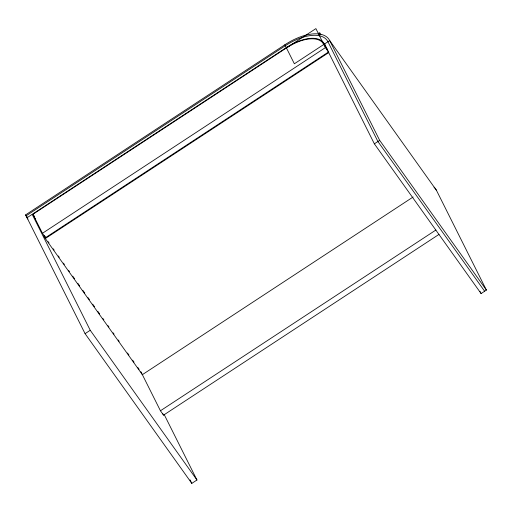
<?xml version="1.0" encoding="UTF-8"?>
<svg xmlns="http://www.w3.org/2000/svg" width="512" height="512" viewBox="0 0 512 512"><rect width="100%" height="100%" fill="white"/><g stroke="black" fill="none" stroke-linecap="round" stroke-linejoin="round"><path stroke-width="0.77" d="M164.198 414.573L196.96 480L191.802 483.386L85.075 333.658L25.6 214.886L284.845 44.781A42.381 21.062 -35.5 0 1 329.709 40.589L436.442 190.31L486.4 290.08L481.094 293.562L374.368 143.834L324.41 44.064A36.019 17.901 -35.5 0 0 286.272 47.629L27.027 217.741L27.955 219.04M32.928 214.285L315.891 28.614L325.408 47.616L328.518 51.987L45.562 237.658L42.445 233.286L32.928 214.285L34.707 216.781M318.464 33.645L319.789 32.781L320.826 34.848M42.445 233.286L325.408 47.616M413.126 196.998L142.362 374.669L45.325 238.541L328.794 52.538M85.075 333.658L90.234 330.278L32.186 214.355L35.43 218.912M374.368 143.834L379.674 140.352L329.709 40.589L294.362 63.782L284.845 44.781M439.002 234.4L163.552 415.142L160.442 410.771L435.885 230.035M324.41 44.064L325.338 45.37M326.931 48.819L323.821 44.454A35.315 17.549 -35.5 0 0 286.432 47.949M379.674 140.352L486.4 290.08M484.634 291.238L377.907 141.517L327.942 41.747A40.262 20.006 -35.5 0 0 285.318 45.728L26.074 215.84L27.469 217.792M45.331 237.722L43.936 235.77L45.325 238.541M48.115 241.632L49.043 242.938M53.222 248.794L54.15 250.099M58.33 255.962L59.258 257.261M63.437 263.123L64.365 264.429M68.544 270.291L69.472 271.59M72.723 276.154L74.579 278.758M77.83 283.315L79.686 285.92M82.938 290.483L84.794 293.088M88.045 297.645L89.44 299.597M92.685 304.16L94.547 306.765M97.792 311.322L99.654 313.926M102.899 318.49L103.827 319.789M108.006 325.651L108.934 326.957M113.114 332.813L114.042 334.118M118.221 339.981L119.149 341.28M127.507 353.005L128.902 354.963M132.614 360.173L134.01 362.125M137.722 367.334L139.117 369.286M25.6 214.886L26.995 216.838M90.234 330.278L196.96 480M480.026 291.424L481.094 293.562M319.002 32.986L319.706 34.387M324.992 44.947L327.885 50.72M162.842 413.722L163.552 415.142M140.87 371.686L160.442 410.771M190.022 479.827L191.802 483.386M44.506 235.546L45.562 237.658M434.029 187.162A42.381 21.062 -35.5 0 1 436.442 190.31"/></g></svg>
